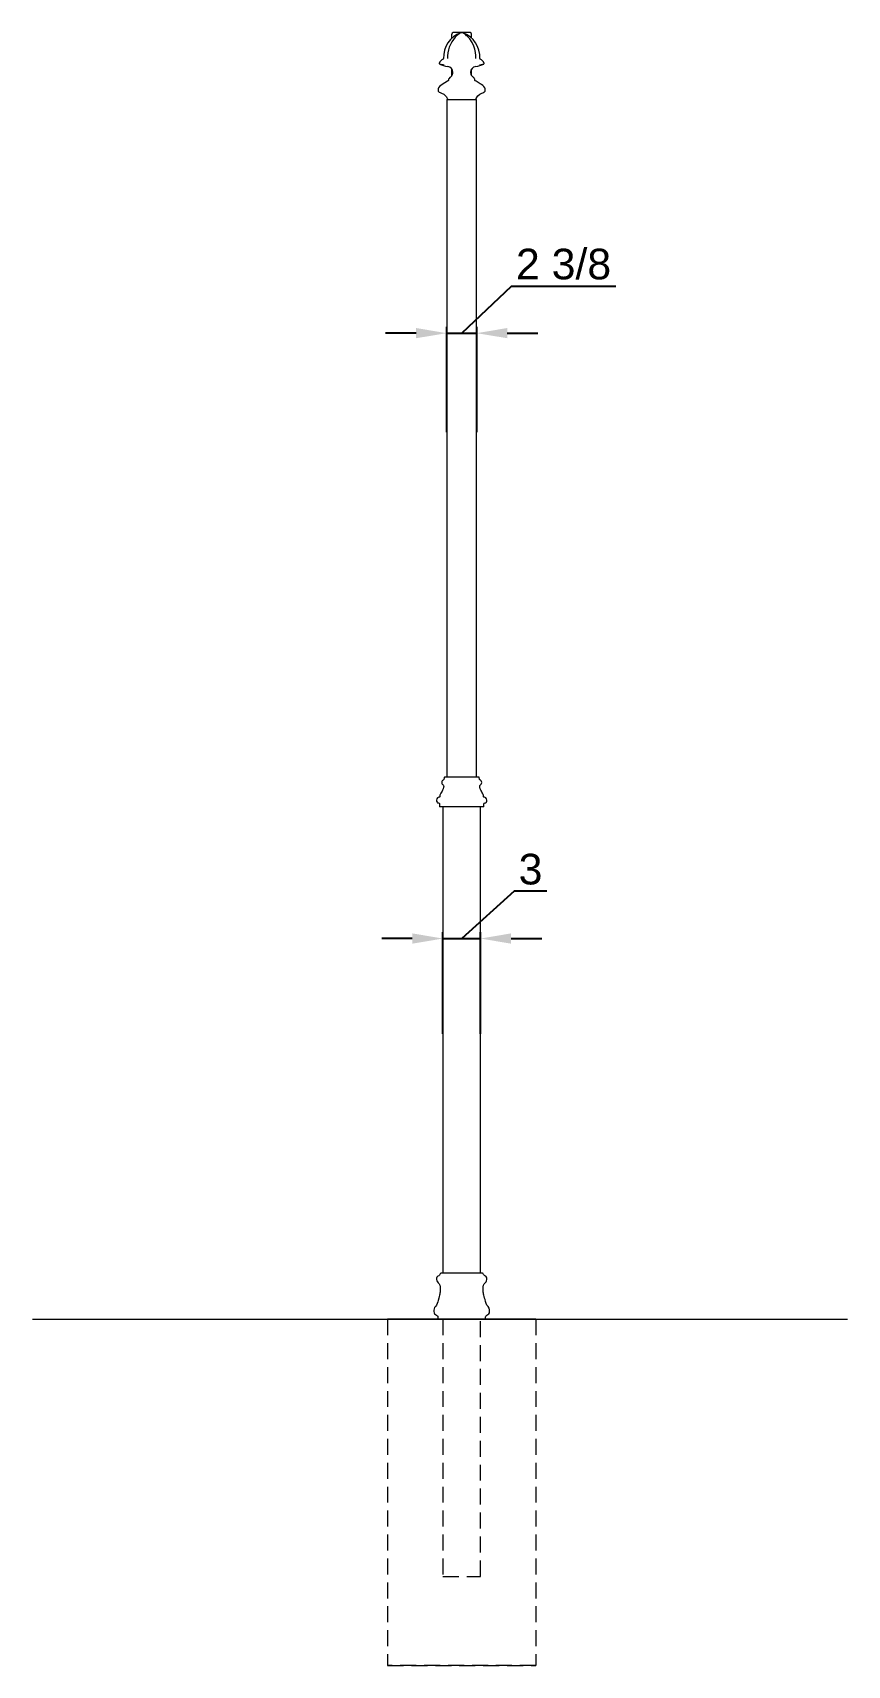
# Model space of a CAD drawing. Header units: inches. Extents: x -16 to 271, y 5 to 198.
# Drawn here: x 130.9 to 195.8, y 65.8 to 195.8 of the extents above; entities that cross this region are included whole.
import ezdxf

# ---------------------------------------------------------------- set-up
doc = ezdxf.new("R2010")
doc.units = ezdxf.units.IN
doc.linetypes.add('HIDDEN', pattern=[1.905, 1.27, -0.635])
for name, color, linetype, lineweight in [('ZANO_R', 7, 'Continuous', 0), ('ZANO_R_przerywana', 250, 'HIDDEN', 0), ('ZANO_W', 1, 'Continuous', 0)]:
    doc.layers.add(name, color=color, linetype=linetype, lineweight=lineweight)
doc.styles.get("Standard").update_dxf_attribs({"font": 'arial.ttf'})
doc.dimstyles.new('amerykanie', dxfattribs={"dimtxt": 50, "dimasz": 50, "dimexe": 0.5, "dimexo": 0.5, "dimgap": 1, "dimtad": 1, "dimdec": 0, "dimzin": 0, "dimlunit": 5, "dimtxsty": 'Standard', "dimcen": 0.09, "dimclrd": 1, "dimclre": 1, "dimclrt": 1, "dimazin": 0, "dimtfac": 1, "dimtdec": 0, "dimtmove": 0, "dimatfit": 3, "dimfxl": 1, "dimtzin": 0, "dimarcsym": 1})

# ---------------------------------------------------------------- blocks, each defined once
blk = doc.blocks.new('*D385')
at = {"layer": 'ZANO_W', "color": 1, "lineweight": -2}
for p, q in [((169.01, 175.6), (165.07, 171.87)), ((177.34, 175.6), (169.01, 175.6)), ((161.44, 171.87), (159.01, 171.87)), ((163.88, 164), (163.88, 172.37)), ((163.88, 171.87), (166.26, 171.87)), ((166.26, 164), (166.26, 172.37)), ((168.69, 171.87), (171.13, 171.87))]:
    blk.add_line(p, q, dxfattribs=at)
at = {"layer": 'ZANO_W', "color": 1}
for points in [[(161.44, 171.47), (161.44, 172.28), (163.88, 171.87)], [(168.69, 172.28), (168.69, 171.47), (166.26, 171.87)]]:
    blk.add_solid(points, dxfattribs=at)
at = {"layer": 'ZANO_W', "color": 1, "insert": (173.18, 177.36), "char_height": 2.438, "attachment_point": 5}
blk.add_mtext('2 3/8', dxfattribs=at)
blk = doc.blocks.new('*D386')
at = {"layer": 'ZANO_W', "color": 1, "lineweight": -2}
for p, q in [((169.25, 127.44), (165.07, 123.67)), ((171.85, 127.44), (169.25, 127.44)), ((161.13, 123.67), (158.7, 123.67)), ((163.57, 116.09), (163.57, 124.17)), ((163.57, 123.67), (166.57, 123.67)), ((166.57, 116.09), (166.57, 124.17)), ((169, 123.67), (171.44, 123.67))]:
    blk.add_line(p, q, dxfattribs=at)
at = {"layer": 'ZANO_W', "color": 1}
for points in [[(161.13, 123.26), (161.13, 124.08), (163.57, 123.67)], [(169, 124.08), (169, 123.26), (166.57, 123.67)]]:
    blk.add_solid(points, dxfattribs=at)
at = {"layer": 'ZANO_W', "color": 1, "insert": (170.55, 129.18), "char_height": 2.44, "attachment_point": 5}
blk.add_mtext('3', dxfattribs=at)

msp = doc.modelspace()

# ---------------------------------------------------------------- linework, layer by layer
at = {"layer": 'ZANO_R'}
for p, q in [((164.28118, 195.36828), (164.28118, 195.681)), ((164.99945, 195.79911), (164.39929, 195.79911)), ((165.01984, 195.79911), (165.00571, 195.79911)), ((165.0405, 195.79911), (165.02929, 195.79911)), ((165.0293, 195.79911), (165.06858, 195.79911)), ((165.06708, 195.79911), (165.0405, 195.79911)), ((165.06858, 195.79911), (165.10783, 195.79911)), ((165.09618, 195.79911), (165.06935, 195.79911)), ((165.10789, 195.79911), (165.09618, 195.79911)), ((165.11236, 195.79911), (165.13088, 195.79911)), ((165.73788, 195.79911), (165.13818, 195.79911)), ((165.85599, 195.36828), (165.85599, 195.681)), ((164.28118, 192.38721), (164.28118, 192.90014)), ((164.35992, 192.63899), (164.35992, 192.62343)), ((165.77725, 192.62343), (165.77725, 192.63899)), ((165.85599, 192.38721), (165.85599, 192.90014)), ((163.88158, 190.46472), (163.88158, 136.52712)), ((163.88158, 190.46472), (165.06858, 190.46472)), ((165.06858, 190.46472), (166.25559, 190.46472)), ((166.25559, 136.52712), (166.25559, 190.46472)), ((163.82978, 136.52712), (163.75652, 136.52705)), ((166.38065, 136.52705), (163.75652, 136.52705)), ((163.83009, 136.52712), (163.82978, 136.52712)), ((166.30739, 136.52712), (163.82978, 136.52712)), ((166.38065, 136.52705), (166.30739, 136.52712)), ((166.3077, 136.52712), (166.30739, 136.52712)), ((166.38096, 136.52705), (166.38065, 136.52705)), ((166.38096, 136.52705), (166.38065, 136.52705)), ((166.82711, 134.16496), (163.31006, 134.16496)), ((163.57055, 134.16496), (163.57055, 97.01957)), ((166.56662, 97.01957), (166.56662, 134.16496)), ((166.82742, 134.16496), (166.82711, 134.16496)), ((164.47582, 97.01957), (163.41537, 97.01957)), ((166.7218, 97.01957), (164.47582, 97.01957)), ((130.90321, 93.35815), (195.77689, 93.35815)), ((159.16307, 93.35815), (170.9741, 93.35815)), ((170.9741, 93.35815), (159.16307, 93.35815)), ((166.56662, 93.35815), (163.5723, 93.35815))]:
    msp.add_line(p, q, dxfattribs=at)
at = {"layer": 'ZANO_R', "flags": 128}
for points in [[(165.48025, 195.54303), (165.47797, 195.54529), (165.46324, 195.55758)], [(165.52972, 195.49444), (165.4866, 195.53757), (165.48039, 195.54289)], [(166.19282, 193.72928), (166.19238, 193.97147), (166.16718, 194.21555), (166.11197, 194.47833), (166.02755, 194.73504), (165.88848, 195.0271), (165.70763, 195.29744), (165.59767, 195.42646), (165.52945, 195.49418)], [(166.48444, 193.24439), (166.60792, 193.26491), (166.71701, 193.28354), (166.78683, 193.29568), (166.82354, 193.30212), (166.82351, 193.30212)], [(164.25981, 192.36365), (164.2439, 192.34376), (164.16564, 192.26662), (164.11333, 192.21528), (164.06438, 192.16097), (164.02466, 192.09992), (164.0157, 192.0393), (164.01711, 192.01495), (164.01528, 191.99117), (163.99428, 191.96921), (163.96668, 191.95473), (163.92482, 191.93081), (163.71813, 191.79807), (163.5065, 191.67254), (163.39832, 191.60297), (163.30272, 191.51717), (163.2281, 191.41133), (163.20272, 191.34354), (163.19126, 191.27158), (163.18868, 191.22186), (163.19008, 191.17195), (163.20641, 191.12727), (163.26813, 191.07226), (163.34176, 191.0363), (163.46316, 190.99212), (163.63657, 190.90364), (163.78461, 190.77429), (163.84454, 190.69654), (163.89241, 190.6131), (163.90301, 190.58458)], [(166.23443, 190.58697), (166.24476, 190.6131), (166.29263, 190.69654), (166.35255, 190.77429), (166.5006, 190.90364), (166.67401, 190.99212), (166.75125, 191.0201), (166.82777, 191.05007), (166.88376, 191.0821), (166.93076, 191.12727), (166.94709, 191.17195), (166.94849, 191.22186), (166.9459, 191.27158), (166.93445, 191.34354), (166.90907, 191.41133), (166.83839, 191.51279), (166.74818, 191.59598), (166.64584, 191.66362), (166.53908, 191.72522), (166.3748, 191.82652), (166.21235, 191.93081), (166.15849, 191.96068), (166.13748, 191.97295), (166.12189, 191.99117), (166.12072, 192.02164), (166.12109, 192.05241), (166.11251, 192.09992), (166.07279, 192.16097), (166.02384, 192.21528), (165.97153, 192.26662), (165.89327, 192.34376), (165.87754, 192.36343)], [(163.75652, 136.52705), (163.71001, 136.51779), (163.69702, 136.51366), (163.68804, 136.50846), (163.68237, 136.49814), (163.68124, 136.48762), (163.68044, 136.47904), (163.67586, 136.45001), (163.66711, 136.40021), (163.65856, 136.35523), (163.64855, 136.32792), (163.62731, 136.30717), (163.589, 136.28759), (163.55052, 136.26479), (163.51804, 136.23245), (163.48578, 136.16919), (163.4736, 136.09726), (163.48115, 136.02625), (163.50802, 135.96579), (163.55376, 135.92533), (163.60313, 135.89346), (163.63012, 135.8428), (163.63731, 135.78466), (163.63132, 135.72718), (163.59352, 135.58179), (163.55055, 135.47597), (163.50401, 135.39407), (163.45509, 135.32025), (163.40499, 135.2387), (163.35508, 135.13371), (163.33883, 135.08211), (163.3345, 135.03176), (163.3355, 134.99491), (163.33139, 134.96117), (163.32333, 134.9446), (163.30887, 134.93118), (163.25902, 134.91452), (163.20172, 134.89755), (163.15336, 134.87025), (163.08557, 134.79144), (163.05545, 134.695), (163.06195, 134.59849), (163.10398, 134.51947), (163.15116, 134.48492), (163.21126, 134.46227), (163.27054, 134.43911), (163.29023, 134.42384), (163.29971, 134.40564), (163.30458, 134.38971), (163.30914, 134.36983), (163.31116, 134.3447), (163.31146, 134.30871), (163.31091, 134.25147), (163.31006, 134.16496)], [(166.82711, 134.16496), (166.82626, 134.25147), (166.82571, 134.30871), (166.82601, 134.3447), (166.82803, 134.36983), (166.83259, 134.38971), (166.83746, 134.40564), (166.84694, 134.42384), (166.86662, 134.43911), (166.92591, 134.46227), (166.986, 134.48492), (167.03319, 134.51947), (167.07522, 134.59849), (167.08172, 134.695), (167.0516, 134.79144), (166.98381, 134.87025), (166.93545, 134.89755), (166.87815, 134.91452), (166.8283, 134.93118), (166.81384, 134.9446), (166.80578, 134.96117), (166.80179, 135.00469), (166.80237, 135.05292), (166.78209, 135.13371), (166.73217, 135.2387), (166.68208, 135.32025), (166.63316, 135.39407), (166.58662, 135.47597), (166.54365, 135.58179), (166.50585, 135.72718), (166.49986, 135.78466), (166.50705, 135.8428), (166.53404, 135.89346), (166.58341, 135.92533), (166.62915, 135.96579), (166.65602, 136.02625), (166.66356, 136.09726), (166.65139, 136.16919), (166.61913, 136.23245), (166.57631, 136.2719), (166.52924, 136.29682), (166.50413, 136.31099), (166.48862, 136.32792), (166.47994, 136.35012), (166.47272, 136.38446), (166.46559, 136.42721), (166.46012, 136.45599), (166.45673, 136.47904), (166.45593, 136.48762), (166.4548, 136.49814), (166.44913, 136.50846), (166.43697, 136.51487), (166.41862, 136.51979), (166.38065, 136.52705)], [(163.41537, 97.01957), (163.38746, 97.01038), (163.36731, 96.99535), (163.35307, 96.97608), (163.32694, 96.90921), (163.29033, 96.85881), (163.23533, 96.82651), (163.15675, 96.77931), (163.09815, 96.70749), (163.06542, 96.61783), (163.05846, 96.51029), (163.08199, 96.41181), (163.13184, 96.33238), (163.19582, 96.26375), (163.27976, 96.16961), (163.33904, 96.05829), (163.36287, 95.93583), (163.35915, 95.76166), (163.35303, 95.62619), (163.34725, 95.5204), (163.33882, 95.43051), (163.32657, 95.35223), (163.30766, 95.26579), (163.27994, 95.16132), (163.24126, 95.02891), (163.18948, 94.85869), (163.15465, 94.74536), (163.11415, 94.61719), (163.06006, 94.48605), (162.9815, 94.37001), (162.91459, 94.28419), (162.86807, 94.18549), (162.84396, 94.07762), (162.8431, 93.96747), (162.86412, 93.87499), (162.90781, 93.79038), (162.97614, 93.72296), (163.06363, 93.67454), (163.11754, 93.64049), (163.15517, 93.59407), (163.1691, 93.52876), (163.17189, 93.47374), (163.17844, 93.42192), (163.18603, 93.39958), (163.19804, 93.38088), (163.21564, 93.36675), (163.23998, 93.35815)], [(166.89719, 93.35815), (166.92153, 93.36675), (166.93913, 93.38088), (166.95114, 93.39958), (166.95872, 93.42192), (166.96528, 93.47374), (166.96807, 93.52876), (166.982, 93.59407), (167.01963, 93.64049), (167.07353, 93.67454), (167.16103, 93.72296), (167.22936, 93.79038), (167.27305, 93.87499), (167.29406, 93.96747), (167.28832, 94.11002), (167.24449, 94.24557), (167.16356, 94.36057), (167.08172, 94.47723), (167.02539, 94.61028), (166.97223, 94.77881), (166.92858, 94.92109), (166.89274, 95.03951), (166.85549, 95.16754), (166.82869, 95.26913), (166.81032, 95.35367), (166.79835, 95.43051), (166.78992, 95.5204), (166.78413, 95.62619), (166.77802, 95.76166), (166.7743, 95.93583), (166.79813, 96.05829), (166.85741, 96.16961), (166.94135, 96.26375), (167.00533, 96.33238), (167.05518, 96.41181), (167.07871, 96.51029), (167.07175, 96.61783), (167.03902, 96.70749), (166.98041, 96.77931), (166.90183, 96.82651), (166.84684, 96.85881), (166.81023, 96.90921), (166.7841, 96.97608), (166.76985, 96.99535), (166.74971, 97.01038), (166.7218, 97.01957)]]:
    msp.add_lwpolyline(points, dxfattribs=at)
at = {"layer": 'ZANO_R'}
for centre, radius, start, end in [((165.68865, 193.85274), 2.06586, 109.8734785, 183.3244534), ((166.26234, 193.86783), 2.32213, 137.2712512, 183.4206227), ((164.39929, 195.681), 0.11811, 90, 180), ((165.82902, 194.26496), 1.73514, 119.3772782, 137.1958545), ((165.00198, 195.75197), 0.04714, 89.9713261, 109.736095), ((165.02929, 195.75187), 0.04724, 90.0022496, 117.5384675), ((165.10789, 195.75192), 0.04719, 61.781505, 90.0101823), ((165.13519, 195.752), 0.04711, 70.2568057, 90.0282492), ((164.44852, 193.85274), 2.06586, 356.6755466, 70.1265215), ((164.45427, 194.48137), 1.47516, 46.8834808, 61.6562126), ((165.73788, 195.681), 0.11811, 0, 90), ((163.58022, 193.72845), 0.04503, 291.1746984, 5.7471723), ((166.55681, 193.72799), 0.04467, 173.6584914, 248.7374796), ((163.32474, 193.34376), 0.04287, 153.3417655, 236.6650746), ((163.81364, 193.16697), 0.56322, 111.9535256, 160.4121294), ((164.28154, 195.34097), 2.25813, 244.6050006, 261.7024485), ((166.41088, 210.47008), 17.4451, 259.7734581, 260.9043396), ((163.88748, 192.63899), 0.47244, 0, 81.7024485), ((163.96622, 192.62343), 0.3937, 318.4680155, 0), ((166.24969, 192.63899), 0.47244, 98.2975515, 180), ((166.17095, 192.62343), 0.3937, 180, 221.5319845), ((165.85563, 195.34097), 2.25813, 278.2975515, 295.3945263), ((166.32353, 193.16697), 0.56322, 19.5878706, 68.0464744), ((166.81312, 193.34406), 0.04226, 302.4165846, 26.8574457), ((164.0861, 190.66157), 0.19685, 202.1404118, 270), ((166.05107, 190.66157), 0.19685, 270, 337.8595882)]:
    msp.add_arc(centre, radius, start, end, dxfattribs=at)
at = {"layer": 'ZANO_R_przerywana'}
for p, q in [((159.16307, 93.35815), (159.16307, 65.7991)), ((159.16307, 93.35815), (159.16307, 65.7991)), ((163.57055, 93.35815), (163.57055, 72.88571)), ((166.56662, 72.88571), (166.56662, 93.35815)), ((170.9741, 93.35815), (170.9741, 65.7991)), ((170.9741, 93.35815), (170.9741, 65.7991)), ((163.57055, 72.88571), (166.56662, 72.88571)), ((159.16307, 65.7991), (170.9741, 65.7991)), ((170.9741, 65.7991), (159.16307, 65.7991))]:
    msp.add_line(p, q, dxfattribs=at)

# ---------------------------------------------------------------- dimensions: what is measured, and where the dimension line sits
at = {"layer": 'ZANO_W'}
for base, p1, p2, picture, middle in [((166.25559, 171.87231), (163.88158, 163.49592), (166.25559, 163.49592), '*D385', (169.51379, 175.60265)), ((166.56662, 123.67067), (163.57055, 115.59227), (166.56662, 115.59227), '*D386', (169.7499, 127.43646))]:
    dim = msp.add_linear_dim(base=base, p1=p1, p2=p2, dimstyle='amerykanie', override={"dimtxt": 2.4375, "dimasz": 2.4375, "dimgap": 0.5, "dimdec": 4, "dimaunit": 1, "dimadec": 1, "dimtdec": 4, "dimtmove": 1, "dimfrac": 2}, dxfattribs=at)
    dim.commit()
    dim.dimension.update_dxf_attribs({"geometry": picture, "text_midpoint": middle, "dimtype": 160})

doc.saveas('drawing.dxf')
